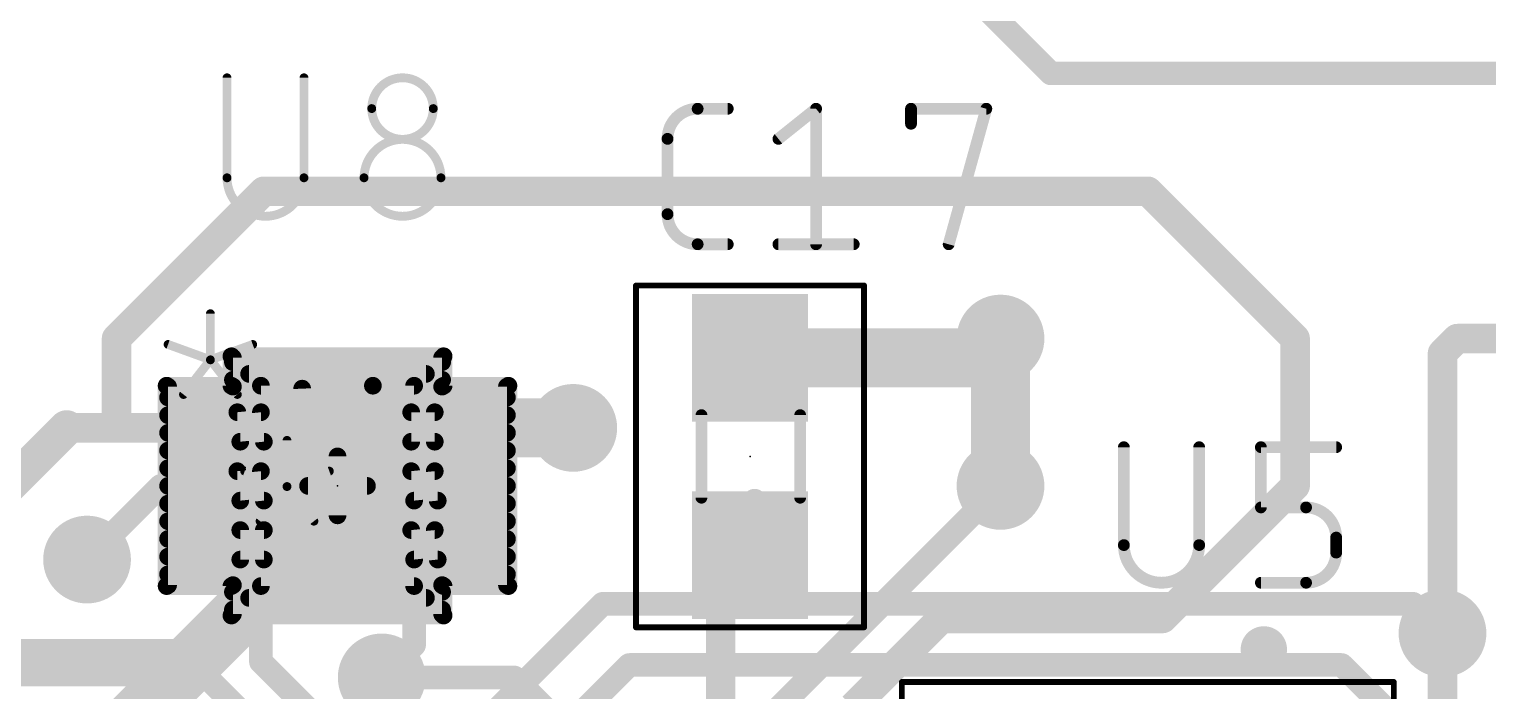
# Model space of a CAD drawing. Extents: x 0 to 102, y 0 to 61.
# Drawn here: x 37.35 to 49.92, y 40.14 to 45.85 of the extents above; entities that cross this region are included whole.
import ezdxf

# ---------------------------------------------------------------- set-up
doc = ezdxf.new("R2010")
doc.units = 0
for name, color, linetype in [('1', 12, 'CONTINUOUS'), ('15', 30, 'CONTINUOUS'), ('16', 132, 'CONTINUOUS'), ('18', 110, 'CONTINUOUS'), ('21', 253, 'CONTINUOUS'), ('23', 53, 'CONTINUOUS'), ('25', 253, 'CONTINUOUS'), ('39', 12, 'CONTINUOUS'), ('51', 253, 'CONTINUOUS')]:
    doc.layers.add(name, color=color, linetype=linetype)

# ---------------------------------------------------------------- blocks, each defined once
blk = doc.blocks.new('RECT')
blk.add_solid([(-0.5, -0.5), (0.5, -0.5), (-0.5, 0.5), (0.5, 0.5)])
blk = doc.blocks.new('ROUNDV')
at = {"const_width": 0.5}
blk.add_lwpolyline([(0, -0.25, 1), (0, 0.25, 1), (0, -0.25)], format="xyb", dxfattribs=at)

msp = doc.modelspace()

# ---------------------------------------------------------------- linework, layer by layer
at = {"layer": '1'}
for points, const_width in [([(38.1, 43.18), (39.37, 44.45)], 0.254), ([(39.37, 44.45), (46.99, 44.45)], 0.254), ([(46.99, 44.45), (48.26, 43.18)], 0.254), ([(45.554, 43.014), (45.72, 43.18)], 0.508), ([(45.72, 41.91), (45.72, 43.18)], 0.508), ([(38.1, 42.41), (38.1, 43.18)], 0.254), ([(43.561, 43.014), (45.554, 43.014)], 0.508), ([(48.26, 43.18), (48.26, 41.91)], 0.254), ([(49.53, 43.053), (49.657, 43.18)], 0.254), ([(49.657, 43.18), (51.22, 43.18)], 0.254), ([(49.53, 40.64), (49.53, 43.053)], 0.254), ([(43.7498, 42.8642), (43.561, 43.014)], 0.2032), ([(35.646, 40.386), (37.67, 42.41)], 0.3048), ([(37.67, 42.41), (38.1, 42.41)], 0.254), ([(38.1, 42.41), (39.3446, 42.41)], 0.254), ([(38.87, 42.41), (39.3446, 42.41)], 0.2032), ([(40.6654, 42.41), (42.037, 42.41)], 0.2032), ([(38.481, 41.91), (37.846, 41.275)], 0.2032), ([(39.3446, 41.91), (38.481, 41.91)], 0.2032), ([(39.3192, 41.8846), (39.3446, 41.91)], 0.2032), ([(39.3446, 41.91), (40.6654, 41.91)], 0.2032), ([(43.8125, 40.0025), (45.72, 41.91)], 0.2032), ([(48.26, 41.91), (47.117, 40.767)], 0.254), ([(43.6, 41.783), (43.561, 41.314)], 0.2032), ([(39.3446, 41.41), (39.3446, 40.394)], 0.2032), ([(40.6654, 41.41), (40.6654, 40.5384)], 0.2032), ([(43.561, 41.314), (43.307, 41.06)], 0.254), ([(43.307, 41.06), (43.307, 38.916)], 0.254), ([(45.212, 40.767), (44.4475, 40.0025)], 0.254), ([(47.117, 40.767), (45.212, 40.767)], 0.254), ([(49.53, 39.497), (49.53, 40.64)], 0.254), ([(40.6654, 40.5384), (40.386, 40.259)], 0.2032), ([(37.084, 40.386), (38.7524, 40.386)], 0.4064), ([(38.7524, 40.386), (40.6654, 38.473)], 0.2032), ([(40.402, 39.3366), (39.3446, 40.394)], 0.2032)]:
    msp.add_lwpolyline(points, dxfattribs=dict(at, const_width=const_width))
for points, const_width in [([(39.37, 44.5135, 1), (39.37, 44.3865)], 0.127), ([(39.4149, 44.4051, 1), (39.3251, 44.4949)], 0.127), ([(47.0349, 44.4949, 1), (46.9451, 44.4051)], 0.127), ([(46.99, 44.3865, 1), (46.99, 44.5135)], 0.127), ([(45.847, 43.18, 1), (45.593, 43.18)], 0.254), ([(45.8098, 43.0902, 1), (45.6302, 43.2698)], 0.254), ([(38.1635, 43.18, 1), (38.0365, 43.18)], 0.127), ([(38.0551, 43.2249, 1), (38.1449, 43.1351)], 0.127), ([(43.561, 43.141, 1), (43.561, 42.887)], 0.254), ([(45.554, 42.887, 1), (45.554, 43.141)], 0.254), ([(48.3235, 43.18, 1), (48.1965, 43.18)], 0.127), ([(48.2151, 43.1351, 1), (48.3049, 43.2249)], 0.127), ([(49.657, 43.2435, 1), (49.657, 43.1165)], 0.127), ([(49.7019, 43.1351, 1), (49.6121, 43.2249)], 0.127), ([(45.4642, 43.1038, 1), (45.6438, 42.9242)], 0.254), ([(49.5935, 43.053, 1), (49.4665, 43.053)], 0.127), ([(49.4851, 43.0979, 1), (49.5749, 43.0081)], 0.127), ([(43.5926, 43.0538, 1), (43.5294, 42.9742)], 0.1016), ([(43.7183, 42.8244, 1), (43.7814, 42.904)], 0.1016), ([(37.7239, 42.3561, 1), (37.6161, 42.4639)], 0.1524), ([(37.67, 42.4735, 1), (37.67, 42.3465)], 0.127), ([(38.1, 42.4735, 1), (38.1, 42.3465)], 0.127), ([(38.1, 42.3465, 1), (38.1, 42.4735)], 0.127), ([(38.87, 42.4608, 1), (38.87, 42.3592)], 0.1016), ([(39.3446, 42.3465, 1), (39.3446, 42.4735)], 0.127), ([(39.3446, 42.3592, 1), (39.3446, 42.4608)], 0.1016), ([(40.6654, 42.4608, 1), (40.6654, 42.3592)], 0.1016), ([(42.037, 42.3592, 1), (42.037, 42.4608)], 0.1016), ([(38.0365, 42.41, 1), (38.1635, 42.41)], 0.127), ([(38.481, 41.9608, 1), (38.481, 41.8592)], 0.1016), ([(38.5169, 41.8741, 1), (38.4451, 41.9459)], 0.1016), ([(39.3446, 41.9608, 1), (39.3446, 41.8592)], 0.1016), ([(39.3805, 41.8741, 1), (39.3087, 41.9459)], 0.1016), ([(39.3446, 41.8592, 1), (39.3446, 41.9608)], 0.1016), ([(40.6654, 41.8592, 1), (40.6654, 41.9608)], 0.1016), ([(45.593, 41.91, 1), (45.847, 41.91)], 0.254), ([(45.7559, 41.8741, 1), (45.6841, 41.9459)], 0.1016), ([(48.3049, 41.8651, 1), (48.2151, 41.9549)], 0.127), ([(39.2833, 41.9205, 1), (39.3551, 41.8487)], 0.1016), ([(43.6506, 41.7788, 1), (43.5494, 41.7872)], 0.1016), ([(48.1965, 41.91, 1), (48.3235, 41.91)], 0.127), ([(39.3954, 41.41, 1), (39.2938, 41.41)], 0.1016), ([(40.7162, 41.41, 1), (40.6146, 41.41)], 0.1016), ([(43.6059, 41.2691, 1), (43.5161, 41.3589)], 0.127), ([(43.5104, 41.3182, 1), (43.6116, 41.3098)], 0.1016), ([(37.8101, 41.3109, 1), (37.8819, 41.2391)], 0.1016), ([(43.3705, 41.06, 1), (43.2435, 41.06)], 0.127), ([(43.2621, 41.1049, 1), (43.3519, 41.0151)], 0.127), ([(45.212, 40.8305, 1), (45.212, 40.7035)], 0.127), ([(45.2569, 40.7221, 1), (45.1671, 40.8119)], 0.127), ([(47.0721, 40.8119, 1), (47.1619, 40.7221)], 0.127), ([(47.117, 40.7035, 1), (47.117, 40.8305)], 0.127), ([(49.5935, 40.64, 1), (49.4665, 40.64)], 0.127), ([(40.7013, 40.5025, 1), (40.6295, 40.5743)], 0.1016), ([(49.4665, 40.64, 1), (49.5935, 40.64)], 0.127), ([(38.7524, 40.2844, 1), (38.7524, 40.4876)], 0.2032), ([(38.7883, 40.4219, 1), (38.7165, 40.3501)], 0.1016), ([(39.3805, 40.4299, 1), (39.3087, 40.3581)], 0.1016), ([(40.6146, 40.5384, 1), (40.7162, 40.5384)], 0.1016), ([(39.2938, 40.394, 1), (39.3954, 40.394)], 0.1016), ([(40.3501, 40.2949, 1), (40.4219, 40.2231)], 0.1016)]:
    msp.add_lwpolyline(points, format="xyb", dxfattribs=dict(at, const_width=const_width))
at = {"layer": '15', "const_width": 0.2032}
for points in [[(42.291, 40.894), (35.941, 34.544)], [(49.276, 40.894), (42.291, 40.894)], [(49.276, 40.894), (49.53, 40.64)], [(39.2402, 37.0863), (42.5204, 40.3665)], [(48.6605, 40.3665), (42.5204, 40.3665)], [(49.4225, 39.6045), (48.6605, 40.3665)]]:
    msp.add_lwpolyline(points, dxfattribs=at)
at = {"layer": '15', "const_width": 0.1016}
for points in [[(42.291, 40.9448, 1), (42.291, 40.8432)], [(42.3269, 40.8581, 1), (42.2551, 40.9299)], [(49.3119, 40.9299, 1), (49.2401, 40.8581)], [(49.276, 40.8432, 1), (49.276, 40.9448)], [(49.4941, 40.6041, 1), (49.5659, 40.6759)], [(42.5204, 40.4173, 1), (42.5204, 40.3157)], [(42.5564, 40.3306, 1), (42.4845, 40.4024)], [(48.6964, 40.4024, 1), (48.6246, 40.3306)], [(48.6605, 40.3157, 1), (48.6605, 40.4173)]]:
    msp.add_lwpolyline(points, format="xyb", dxfattribs=at)
at = {"layer": '16'}
for points, const_width in [([(42.6, 49.02), (46.154, 45.466)], 0.2032), ([(46.154, 45.466), (53.848, 45.466)], 0.2032), ([(40.767, 42.41), (37.9135, 39.5565)], 0.508), ([(42.037, 42.41), (40.767, 42.41)], 0.508), ([(40.386, 40.259), (41.529, 40.259)], 0.2032), ([(41.529, 40.259), (43.434, 38.354)], 0.2032)]:
    msp.add_lwpolyline(points, dxfattribs=dict(at, const_width=const_width))
for points, const_width in [([(46.154, 45.5168, 1), (46.154, 45.4152)], 0.1016), ([(46.1181, 45.4301, 1), (46.1899, 45.5019)], 0.1016), ([(40.767, 42.537, 1), (40.767, 42.283)], 0.254), ([(40.8568, 42.3202, 1), (40.6772, 42.4998)], 0.254), ([(42.037, 42.283, 1), (42.037, 42.537)], 0.254), ([(40.386, 40.3098, 1), (40.386, 40.2082)], 0.1016), ([(41.5649, 40.2949, 1), (41.4931, 40.2231)], 0.1016), ([(41.529, 40.2082, 1), (41.529, 40.3098)], 0.1016)]:
    msp.add_lwpolyline(points, format="xyb", dxfattribs=dict(at, const_width=const_width))
at = {"layer": '21'}
for points, const_width in [([(38.9093, 43.3945), (38.9093, 42.9966)], 0.0762), ([(38.9093, 42.9966), (38.5445, 43.1292)], 0.0762), ([(38.9093, 42.9966), (39.274, 43.1292)], 0.0762), ([(38.6771, 42.6981), (38.9093, 42.9966)], 0.0762), ([(38.9093, 42.9966), (39.1414, 42.6981)], 0.0762), ([(40.767, 42.8752), (39.243, 42.8752)], 0.1524), ([(39.243, 40.9448), (40.767, 40.9448)], 0.1524)]:
    msp.add_lwpolyline(points, dxfattribs=dict(at, const_width=const_width))
for points, const_width in [([(38.9283, 43.3945, 1), (38.8902, 43.3945)], 0.0381), ([(38.551, 43.1471, 1), (38.538, 43.1113)], 0.0381), ([(39.2806, 43.1113, 1), (39.2675, 43.1471)], 0.0381), ([(38.9243, 43.0082, 1), (38.8942, 42.9849)], 0.0381), ([(38.9028, 43.0145, 1), (38.9158, 42.9787)], 0.0381), ([(38.8902, 42.9966, 1), (38.9283, 42.9966)], 0.0381), ([(38.9243, 42.9849, 1), (38.8942, 43.0082)], 0.0381), ([(38.9028, 42.9787, 1), (38.9158, 43.0145)], 0.0381), ([(39.243, 42.9133, 1), (39.243, 42.8371)], 0.0762), ([(40.767, 42.8371, 1), (40.767, 42.9133)], 0.0762), ([(38.6621, 42.7098, 1), (38.6922, 42.6864)], 0.0381), ([(39.1264, 42.6864, 1), (39.1564, 42.7098)], 0.0381), ([(39.243, 40.9829, 1), (39.243, 40.9067)], 0.0762), ([(40.767, 40.9067, 1), (40.767, 40.9829)], 0.0762), ([(47.99, 40.4, 1), (47.99, 40.6, 1), (47.99, 40.4)], 0.2)]:
    msp.add_lwpolyline(points, format="xyb", dxfattribs=dict(at, const_width=const_width))
at = {"layer": '23', "const_width": 0.1524}
for points in [[(40.005, 41.656), (40.005, 42.164)], [(39.751, 41.91), (40.259, 41.91)]]:
    msp.add_lwpolyline(points, dxfattribs=at)
at = {"layer": '23', "const_width": 0.0762}
for points in [[(40.0431, 42.164, 1), (39.9669, 42.164)], [(39.751, 41.9481, 1), (39.751, 41.8719)], [(40.259, 41.8719, 1), (40.259, 41.9481)], [(39.9669, 41.656, 1), (40.0431, 41.656)]]:
    msp.add_lwpolyline(points, format="xyb", dxfattribs=at)
at = {"layer": '23'}
for p in [(43.561, 42.164), (40.005, 41.91)]:
    msp.add_point(p, dxfattribs=at)
at = {"layer": '25'}
for points, const_width in [([(39.0525, 45.4279), (39.0525, 44.5657)], 0.0762), ([(39.7157, 44.5657), (39.7157, 45.4279)], 0.0762), ([(43.1094, 45.1612), (43.3691, 45.1612)], 0.1016), ([(43.8056, 44.9016), (44.1302, 45.1612)], 0.1016), ([(44.1302, 45.1612), (44.1302, 43.9928)], 0.1016), ([(44.9486, 45.0314), (44.9486, 45.1612)], 0.1016), ([(44.9486, 45.1612), (45.5977, 45.1612)], 0.1016), ([(45.5977, 45.1612), (45.2732, 43.9928)], 0.1016), ([(42.8498, 44.2524), (42.8498, 44.9016)], 0.1016), ([(43.3691, 43.9928), (43.1094, 43.9928)], 0.1016), ([(43.8056, 43.9928), (44.4547, 43.9928)], 0.1016), ([(46.7834, 42.2436), (46.7834, 41.3997)], 0.1016), ([(47.4325, 41.3997), (47.4325, 42.2436)], 0.1016), ([(47.9645, 41.7243), (47.9645, 42.2436)], 0.1016), ([(47.9645, 42.2436), (48.6136, 42.2436)], 0.1016), ([(48.354, 41.7243), (47.9645, 41.7243)], 0.1016), ([(48.6136, 41.3348), (48.6136, 41.4646)], 0.1016), ([(47.9645, 41.0752), (48.354, 41.0752)], 0.1016)]:
    msp.add_lwpolyline(points, dxfattribs=dict(at, const_width=const_width))
for points, const_width in [([(39.0716, 45.4279, 1), (39.0335, 45.4279)], 0.0381), ([(39.7348, 45.4279, 1), (39.6967, 45.4279)], 0.0381), ([(40.8305, 45.1626, 1), (40.2999, 45.1626)], 0.0762), ([(40.2999, 45.1626, 1), (40.8305, 45.1626)], 0.0762), ([(40.319, 45.1626, 1), (40.2809, 45.1626)], 0.0381), ([(40.2809, 45.1626, 1), (40.319, 45.1626)], 0.0381), ([(40.8495, 45.1626, 1), (40.8114, 45.1626)], 0.0381), ([(40.8114, 45.1626, 1), (40.8495, 45.1626)], 0.0381), ([(43.1094, 45.1612, 0.4142), (42.8498, 44.9016)], 0.1016), ([(43.1094, 45.1866, 1), (43.1094, 45.1358)], 0.0508), ([(43.1094, 45.1358, 1), (43.1094, 45.1866)], 0.0508), ([(43.3691, 45.1358, 1), (43.3691, 45.1866)], 0.0508), ([(44.1556, 45.1612, 1), (44.1048, 45.1612)], 0.0508), ([(44.146, 45.1414, 1), (44.1143, 45.181)], 0.0508), ([(44.974, 45.1612, 1), (44.9232, 45.1612)], 0.0508), ([(44.9486, 45.1866, 1), (44.9486, 45.1358)], 0.0508), ([(45.6222, 45.1544, 1), (45.5733, 45.168)], 0.0508), ([(45.5977, 45.1358, 1), (45.5977, 45.1866)], 0.0508), ([(44.9232, 45.0314, 1), (44.974, 45.0314)], 0.0508), ([(40.8968, 44.5657, 1), (40.2336, 44.5657)], 0.0762), ([(42.8752, 44.9016, 1), (42.8244, 44.9016)], 0.0508), ([(42.8244, 44.9016, 1), (42.8752, 44.9016)], 0.0508), ([(43.7898, 44.9214, 1), (43.8215, 44.8817)], 0.0508), ([(39.0525, 44.5657, 1), (39.7157, 44.5657)], 0.0762), ([(39.0716, 44.5657, 1), (39.0335, 44.5657)], 0.0381), ([(39.0335, 44.5657, 1), (39.0716, 44.5657)], 0.0381), ([(39.7348, 44.5657, 1), (39.6967, 44.5657)], 0.0381), ([(39.6967, 44.5657, 1), (39.7348, 44.5657)], 0.0381), ([(40.2336, 44.5657, 1), (40.8968, 44.5657)], 0.0762), ([(40.2526, 44.5657, 1), (40.2145, 44.5657)], 0.0381), ([(40.2145, 44.5657, 1), (40.2526, 44.5657)], 0.0381), ([(40.9159, 44.5657, 1), (40.8778, 44.5657)], 0.0381), ([(40.8778, 44.5657, 1), (40.9159, 44.5657)], 0.0381), ([(42.8498, 44.2524, 0.4142), (43.1094, 43.9928)], 0.1016), ([(42.8752, 44.2524, 1), (42.8244, 44.2524)], 0.0508), ([(42.8244, 44.2524, 1), (42.8752, 44.2524)], 0.0508), ([(43.1094, 44.0182, 1), (43.1094, 43.9674)], 0.0508), ([(43.1094, 43.9674, 1), (43.1094, 44.0182)], 0.0508), ([(43.3691, 43.9674, 1), (43.3691, 44.0182)], 0.0508), ([(43.8056, 44.0182, 1), (43.8056, 43.9674)], 0.0508), ([(44.1048, 43.9928, 1), (44.1556, 43.9928)], 0.0508), ([(44.4547, 43.9674, 1), (44.4547, 44.0182)], 0.0508), ([(45.2487, 43.9996, 1), (45.2976, 43.986)], 0.0508), ([(46.8088, 42.2436, 1), (46.758, 42.2436)], 0.0508), ([(47.4579, 42.2436, 1), (47.4072, 42.2436)], 0.0508), ([(47.9899, 42.2436, 1), (47.9391, 42.2436)], 0.0508), ([(47.9645, 42.269, 1), (47.9645, 42.2182)], 0.0508), ([(48.6136, 42.2182, 1), (48.6136, 42.269)], 0.0508), ([(47.9645, 41.7497, 1), (47.9645, 41.6989)], 0.0508), ([(47.9391, 41.7243, 1), (47.9899, 41.7243)], 0.0508), ([(48.6136, 41.4646, 0.4142), (48.354, 41.7243)], 0.1016), ([(48.354, 41.7497, 1), (48.354, 41.6989)], 0.0508), ([(48.354, 41.6989, 1), (48.354, 41.7497)], 0.0508), ([(48.639, 41.4646, 1), (48.5882, 41.4646)], 0.0508), ([(46.7834, 41.3997, 1), (47.4325, 41.3997)], 0.1016), ([(46.8088, 41.3997, 1), (46.758, 41.3997)], 0.0508), ([(46.758, 41.3997, 1), (46.8088, 41.3997)], 0.0508), ([(47.4579, 41.3997, 1), (47.4071, 41.3997)], 0.0508), ([(47.4072, 41.3997, 1), (47.4579, 41.3997)], 0.0508), ([(48.354, 41.0752, 0.4142), (48.6136, 41.3348)], 0.1016), ([(48.5882, 41.4646, 1), (48.639, 41.4646)], 0.0508), ([(48.639, 41.3348, 1), (48.5882, 41.3348)], 0.0508), ([(48.5882, 41.3348, 1), (48.639, 41.3348)], 0.0508), ([(47.9645, 41.1006, 1), (47.9645, 41.0498)], 0.0508), ([(48.354, 41.1006, 1), (48.354, 41.0498)], 0.0508), ([(48.354, 41.0498, 1), (48.354, 41.1006)], 0.0508)]:
    msp.add_lwpolyline(points, format="xyb", dxfattribs=dict(at, const_width=const_width))
at = {"layer": '39'}
for points, const_width in [([(42.578, 40.691), (42.578, 43.637)], 0.0508), ([(42.578, 43.637), (44.544, 43.637)], 0.0508), ([(44.544, 43.637), (44.544, 40.691)], 0.0508), ([(39.0906, 42.7736), (39.0906, 43.0276)], 0.1524), ([(39.0906, 43.0276), (40.9194, 43.0276)], 0.1524), ([(39.1033, 42.7656), (39.1033, 43.0149)], 0.1524), ([(39.1033, 43.0149), (40.9067, 43.0149)], 0.1524), ([(39.1033, 42.9768), (40.9067, 42.9768)], 0.1524), ([(40.9067, 43.0149), (40.9067, 42.7656)], 0.1524), ([(40.9194, 43.0276), (40.9194, 42.7736)], 0.1524), ([(39.1033, 42.8244), (40.9067, 42.8244)], 0.1524), ([(38.5318, 41.0464), (38.5318, 42.7736)], 0.1524), ([(38.5318, 42.7736), (39.0906, 42.7736)], 0.1524), ([(38.5445, 41.0544), (38.5445, 42.7656)], 0.1524), ([(38.5445, 42.7656), (39.1033, 42.7656)], 0.1524), ([(40.9067, 42.7656), (41.4655, 42.7656)], 0.1524), ([(41.4782, 42.7736), (40.9194, 42.7736)], 0.1524), ([(41.4655, 42.7656), (41.4655, 41.0544)], 0.1524), ([(41.4782, 42.7736), (41.4782, 41.0464)], 0.1524), ([(38.5445, 42.672), (41.4655, 42.672)], 0.1524), ([(38.5445, 42.5196), (41.4655, 42.5196)], 0.1524), ([(38.5445, 42.3672), (41.4655, 42.3672)], 0.1524), ([(38.5445, 42.2148), (41.4655, 42.2148)], 0.1524), ([(38.5445, 42.0624), (41.4655, 42.0624)], 0.1524), ([(38.5445, 41.91), (41.4655, 41.91)], 0.1524), ([(38.5445, 41.7576), (41.4655, 41.7576)], 0.1524), ([(38.5445, 41.6052), (41.4655, 41.6052)], 0.1524), ([(38.5445, 41.4528), (41.4655, 41.4528)], 0.1524), ([(38.5445, 41.3004), (41.4655, 41.3004)], 0.1524), ([(38.5318, 41.0464), (39.0906, 41.0464)], 0.1524), ([(38.5445, 41.148), (41.4655, 41.148)], 0.1524), ([(39.1033, 41.0544), (38.5445, 41.0544)], 0.1524), ([(39.0906, 40.7924), (39.0906, 41.0464)], 0.1524), ([(39.1033, 40.8051), (39.1033, 41.0544)], 0.1524), ([(41.4655, 41.0544), (40.9067, 41.0544)], 0.1524), ([(40.9067, 41.0544), (40.9067, 40.8051)], 0.1524), ([(41.4782, 41.0464), (40.9194, 41.0464)], 0.1524), ([(40.9194, 41.0464), (40.9194, 40.7924)], 0.1524), ([(39.1033, 40.9956), (40.9067, 40.9956)], 0.1524), ([(40.9194, 40.7924), (39.0906, 40.7924)], 0.1524), ([(39.1033, 40.8432), (40.9067, 40.8432)], 0.1524), ([(40.9067, 40.8051), (39.1033, 40.8051)], 0.1524), ([(44.544, 40.691), (42.578, 40.691)], 0.0508), ([(44.87, 35.98), (44.87, 40.22)], 0.05), ([(44.87, 40.22), (49.11, 40.22)], 0.05), ([(49.11, 40.22), (49.11, 35.98)], 0.05)]:
    msp.add_lwpolyline(points, dxfattribs=dict(at, const_width=const_width))
for points, const_width in [([(42.5907, 43.637, 1), (42.5653, 43.637)], 0.0254), ([(42.578, 43.6497, 1), (42.578, 43.6243)], 0.0254), ([(44.5567, 43.637, 1), (44.5313, 43.637)], 0.0254), ([(44.544, 43.6243, 1), (44.544, 43.6497)], 0.0254), ([(39.1287, 43.0276, 1), (39.0525, 43.0276)], 0.0762), ([(39.0906, 43.0657, 1), (39.0906, 42.9895)], 0.0762), ([(39.1414, 43.0149, 1), (39.0652, 43.0149)], 0.0762), ([(39.1033, 43.053, 1), (39.1033, 42.9768)], 0.0762), ([(39.1033, 43.0149, 1), (39.1033, 42.9387)], 0.0762), ([(40.9448, 43.0149, 1), (40.8686, 43.0149)], 0.0762), ([(40.9575, 43.0276, 1), (40.8813, 43.0276)], 0.0762), ([(40.9067, 42.9768, 1), (40.9067, 43.053)], 0.0762), ([(40.9067, 42.9387, 1), (40.9067, 43.0149)], 0.0762), ([(40.9194, 42.9895, 1), (40.9194, 43.0657)], 0.0762), ([(39.1033, 42.8625, 1), (39.1033, 42.7863)], 0.0762), ([(40.9067, 42.7863, 1), (40.9067, 42.8625)], 0.0762), ([(38.5699, 42.7736, 1), (38.4937, 42.7736)], 0.0762), ([(38.5318, 42.8117, 1), (38.5318, 42.7355)], 0.0762), ([(38.5826, 42.7656, 1), (38.5064, 42.7656)], 0.0762), ([(38.5445, 42.8037, 1), (38.5445, 42.7275)], 0.0762), ([(39.0525, 42.7736, 1), (39.1287, 42.7736)], 0.0762), ([(39.0652, 42.7656, 1), (39.1414, 42.7656)], 0.0762), ([(39.0906, 42.7355, 1), (39.0906, 42.8117)], 0.0762), ([(39.1033, 42.7275, 1), (39.1033, 42.8037)], 0.0762), ([(40.9067, 42.8037, 1), (40.9067, 42.7275)], 0.0762), ([(40.8686, 42.7656, 1), (40.9448, 42.7656)], 0.0762), ([(40.9194, 42.8117, 1), (40.9194, 42.7355)], 0.0762), ([(40.8813, 42.7736, 1), (40.9575, 42.7736)], 0.0762), ([(41.5036, 42.7656, 1), (41.4274, 42.7656)], 0.0762), ([(41.5163, 42.7736, 1), (41.4401, 42.7736)], 0.0762), ([(41.4655, 42.7275, 1), (41.4655, 42.8037)], 0.0762), ([(41.4782, 42.7355, 1), (41.4782, 42.8117)], 0.0762), ([(38.5445, 42.7101, 1), (38.5445, 42.6339)], 0.0762), ([(41.4655, 42.6339, 1), (41.4655, 42.7101)], 0.0762), ([(38.5445, 42.5577, 1), (38.5445, 42.4815)], 0.0762), ([(41.4655, 42.4815, 1), (41.4655, 42.5577)], 0.0762), ([(38.5445, 42.4053, 1), (38.5445, 42.3291)], 0.0762), ([(41.4655, 42.3291, 1), (41.4655, 42.4053)], 0.0762), ([(38.5445, 42.2529, 1), (38.5445, 42.1767)], 0.0762), ([(41.4655, 42.1767, 1), (41.4655, 42.2529)], 0.0762), ([(38.5445, 42.1005, 1), (38.5445, 42.0243)], 0.0762), ([(41.4655, 42.0243, 1), (41.4655, 42.1005)], 0.0762), ([(38.5445, 41.9481, 1), (38.5445, 41.8719)], 0.0762), ([(41.4655, 41.8719, 1), (41.4655, 41.9481)], 0.0762), ([(38.5445, 41.7957, 1), (38.5445, 41.7195)], 0.0762), ([(41.4655, 41.7195, 1), (41.4655, 41.7957)], 0.0762), ([(38.5445, 41.6433, 1), (38.5445, 41.5671)], 0.0762), ([(41.4655, 41.5671, 1), (41.4655, 41.6433)], 0.0762), ([(38.5445, 41.4909, 1), (38.5445, 41.4147)], 0.0762), ([(41.4655, 41.4147, 1), (41.4655, 41.4909)], 0.0762), ([(38.5445, 41.3385, 1), (38.5445, 41.2623)], 0.0762), ([(41.4655, 41.2623, 1), (41.4655, 41.3385)], 0.0762), ([(38.5318, 41.0845, 1), (38.5318, 41.0083)], 0.0762), ([(38.5445, 41.1861, 1), (38.5445, 41.1099)], 0.0762), ([(38.5445, 41.0925, 1), (38.5445, 41.0163)], 0.0762), ([(39.1287, 41.0464, 1), (39.0525, 41.0464)], 0.0762), ([(39.1414, 41.0544, 1), (39.0652, 41.0544)], 0.0762), ([(39.0906, 41.0083, 1), (39.0906, 41.0845)], 0.0762), ([(39.1033, 41.0163, 1), (39.1033, 41.0925)], 0.0762), ([(40.9067, 41.0925, 1), (40.9067, 41.0163)], 0.0762), ([(40.9448, 41.0544, 1), (40.8686, 41.0544)], 0.0762), ([(40.9194, 41.0845, 1), (40.9194, 41.0083)], 0.0762), ([(40.9575, 41.0464, 1), (40.8813, 41.0464)], 0.0762), ([(41.4655, 41.1099, 1), (41.4655, 41.1861)], 0.0762), ([(41.4655, 41.0163, 1), (41.4655, 41.0925)], 0.0762), ([(41.4782, 41.0083, 1), (41.4782, 41.0845)], 0.0762), ([(38.4937, 41.0464, 1), (38.5699, 41.0464)], 0.0762), ([(38.5064, 41.0544, 1), (38.5826, 41.0544)], 0.0762), ([(39.1033, 41.0337, 1), (39.1033, 40.9575)], 0.0762), ([(40.9067, 40.9575, 1), (40.9067, 41.0337)], 0.0762), ([(41.4274, 41.0544, 1), (41.5036, 41.0544)], 0.0762), ([(41.4401, 41.0464, 1), (41.5163, 41.0464)], 0.0762), ([(39.0906, 40.8305, 1), (39.0906, 40.7543)], 0.0762), ([(39.1033, 40.8813, 1), (39.1033, 40.8051)], 0.0762), ([(39.1033, 40.8432, 1), (39.1033, 40.767)], 0.0762), ([(40.9067, 40.8051, 1), (40.9067, 40.8813)], 0.0762), ([(40.9067, 40.767, 1), (40.9067, 40.8432)], 0.0762), ([(40.9194, 40.7543, 1), (40.9194, 40.8305)], 0.0762), ([(39.0525, 40.7924, 1), (39.1287, 40.7924)], 0.0762), ([(39.0652, 40.8051, 1), (39.1414, 40.8051)], 0.0762), ([(40.8686, 40.8051, 1), (40.9448, 40.8051)], 0.0762), ([(40.8813, 40.7924, 1), (40.9575, 40.7924)], 0.0762), ([(42.578, 40.7037, 1), (42.578, 40.6783)], 0.0254), ([(42.5653, 40.691, 1), (42.5907, 40.691)], 0.0254), ([(44.5313, 40.691, 1), (44.5567, 40.691)], 0.0254), ([(44.544, 40.6783, 1), (44.544, 40.7037)], 0.0254), ([(44.8825, 40.22, 1), (44.8575, 40.22)], 0.025), ([(44.87, 40.2325, 1), (44.87, 40.2075)], 0.025), ([(49.1225, 40.22, 1), (49.0975, 40.22)], 0.025), ([(49.11, 40.2075, 1), (49.11, 40.2325)], 0.025)]:
    msp.add_lwpolyline(points, format="xyb", dxfattribs=dict(at, const_width=const_width))
at = {"layer": '51'}
for points, const_width in [([(40.3098, 42.7736), (39.3446, 42.7736)], 0.1524), ([(39.3446, 42.7736), (39.3446, 41.0464)], 0.1524), ([(40.6654, 42.7736), (40.3098, 42.7736)], 0.1524), ([(40.6654, 41.0464), (40.6654, 42.7736)], 0.1524), ([(39.3446, 42.545), (39.1414, 42.545)], 0.1524), ([(39.1414, 42.545), (39.1668, 42.291)], 0.1524), ([(39.37, 42.291), (39.3446, 42.545)], 0.1524), ([(40.64, 42.545), (40.64, 42.291)], 0.1524), ([(40.8432, 42.545), (40.64, 42.545)], 0.1524), ([(40.8432, 42.291), (40.8432, 42.545)], 0.1524), ([(43.142, 42.52), (43.142, 41.808)], 0.1016), ([(43.993, 42.52), (43.993, 41.808)], 0.1016), ([(39.1668, 42.291), (39.37, 42.291)], 0.1524), ([(39.5697, 42.3023), (39.5697, 41.9044)], 0.0762), ([(40.64, 42.291), (40.8432, 42.291)], 0.1524), ([(39.3446, 42.037), (39.1414, 42.037)], 0.1524), ([(39.1414, 42.037), (39.1668, 41.783)], 0.1524), ([(39.5697, 41.9044), (39.2049, 42.037)], 0.0762), ([(39.37, 41.783), (39.3446, 42.037)], 0.1524), ([(39.5697, 41.9044), (39.9344, 42.037)], 0.0762), ([(40.64, 42.037), (40.6654, 41.783)], 0.1524), ([(40.8432, 42.037), (40.64, 42.037)], 0.1524), ([(40.8686, 41.783), (40.8432, 42.037)], 0.1524), ([(39.3375, 41.6059), (39.5697, 41.9044)], 0.0762), ([(39.5697, 41.9044), (39.8018, 41.6059)], 0.0762), ([(39.1668, 41.783), (39.37, 41.783)], 0.1524), ([(40.6654, 41.783), (40.8686, 41.783)], 0.1524), ([(39.37, 41.529), (39.1668, 41.529)], 0.1524), ([(39.1668, 41.529), (39.1668, 41.275)], 0.1524), ([(39.37, 41.275), (39.37, 41.529)], 0.1524), ([(40.64, 41.529), (40.6654, 41.275)], 0.1524), ([(40.8432, 41.529), (40.64, 41.529)], 0.1524), ([(40.8686, 41.275), (40.8432, 41.529)], 0.1524), ([(39.1668, 41.275), (39.37, 41.275)], 0.1524), ([(40.6654, 41.275), (40.8686, 41.275)], 0.1524), ([(39.3446, 41.0464), (40.6654, 41.0464)], 0.1524)]:
    msp.add_lwpolyline(points, dxfattribs=dict(at, const_width=const_width))
for points, const_width in [([(39.3446, 42.8117, 1), (39.3446, 42.7355)], 0.0762), ([(39.3827, 42.7736, 1), (39.3065, 42.7736)], 0.0762), ([(39.7002, 42.7482, 1), (40.3098, 42.7736)], 0.1524), ([(39.7383, 42.7498, 1), (39.6621, 42.7466)], 0.0762), ([(40.3098, 42.8117, 1), (40.3098, 42.7355)], 0.0762), ([(40.3479, 42.7752, 1), (40.2717, 42.772)], 0.0762), ([(40.3098, 42.7355, 1), (40.3098, 42.8117)], 0.0762), ([(40.7035, 42.7736, 1), (40.6273, 42.7736)], 0.0762), ([(40.6654, 42.7355, 1), (40.6654, 42.8117)], 0.0762), ([(39.1414, 42.5831, 1), (39.1414, 42.5069)], 0.0762), ([(39.1793, 42.5488, 1), (39.1035, 42.5412)], 0.0762), ([(39.3825, 42.5488, 1), (39.3067, 42.5412)], 0.0762), ([(39.3446, 42.5069, 1), (39.3446, 42.5831)], 0.0762), ([(40.6781, 42.545, 1), (40.6019, 42.545)], 0.0762), ([(40.64, 42.5831, 1), (40.64, 42.5069)], 0.0762), ([(40.8813, 42.545, 1), (40.8051, 42.545)], 0.0762), ([(40.8432, 42.5069, 1), (40.8432, 42.5831)], 0.0762), ([(43.1674, 42.52, 1), (43.1166, 42.52)], 0.0508), ([(44.0184, 42.52, 1), (43.9676, 42.52)], 0.0508), ([(39.1668, 42.3291, 1), (39.1668, 42.2529)], 0.0762), ([(39.1289, 42.2872, 1), (39.2047, 42.2948)], 0.0762), ([(39.3321, 42.2872, 1), (39.4079, 42.2948)], 0.0762), ([(39.37, 42.2529, 1), (39.37, 42.3291)], 0.0762), ([(39.5887, 42.3023, 1), (39.5506, 42.3023)], 0.0381), ([(40.64, 42.3291, 1), (40.64, 42.2529)], 0.0762), ([(40.6019, 42.291, 1), (40.6781, 42.291)], 0.0762), ([(40.8051, 42.291, 1), (40.8813, 42.291)], 0.0762), ([(40.8432, 42.2529, 1), (40.8432, 42.3291)], 0.0762), ([(39.1414, 42.0751, 1), (39.1414, 41.9989)], 0.0762), ([(39.1793, 42.0408, 1), (39.1035, 42.0332)], 0.0762), ([(39.2114, 42.0549, 1), (39.1984, 42.0191)], 0.0381), ([(39.3825, 42.0408, 1), (39.3067, 42.0332)], 0.0762), ([(39.3446, 41.9989, 1), (39.3446, 42.0751)], 0.0762), ([(39.941, 42.0191, 1), (39.9279, 42.0549)], 0.0381), ([(40.6779, 42.0408, 1), (40.6021, 42.0332)], 0.0762), ([(40.64, 42.0751, 1), (40.64, 41.9989)], 0.0762), ([(40.8811, 42.0408, 1), (40.8053, 42.0332)], 0.0762), ([(40.8432, 41.9989, 1), (40.8432, 42.0751)], 0.0762), ([(39.5847, 41.916, 1), (39.5546, 41.8927)], 0.0381), ([(39.5632, 41.9223, 1), (39.5762, 41.8865)], 0.0381), ([(39.5506, 41.9044, 1), (39.5887, 41.9044)], 0.0381), ([(39.5847, 41.8927, 1), (39.5546, 41.916)], 0.0381), ([(39.5632, 41.8865, 1), (39.5762, 41.9223)], 0.0381), ([(39.1668, 41.8211, 1), (39.1668, 41.7449)], 0.0762), ([(39.1289, 41.7792, 1), (39.2047, 41.7868)], 0.0762), ([(39.3321, 41.7792, 1), (39.4079, 41.7868)], 0.0762), ([(39.37, 41.7449, 1), (39.37, 41.8211)], 0.0762), ([(40.6654, 41.8211, 1), (40.6654, 41.7449)], 0.0762), ([(40.6275, 41.7792, 1), (40.7033, 41.7868)], 0.0762), ([(40.8307, 41.7792, 1), (40.9065, 41.7868)], 0.0762), ([(40.8686, 41.7449, 1), (40.8686, 41.8211)], 0.0762), ([(43.1166, 41.808, 1), (43.1674, 41.808)], 0.0508), ([(43.9676, 41.808, 1), (44.0184, 41.808)], 0.0508), ([(39.3225, 41.6176, 1), (39.3526, 41.5942)], 0.0381), ([(39.7868, 41.5942, 1), (39.8168, 41.6176)], 0.0381), ([(39.1668, 41.5671, 1), (39.1668, 41.4909)], 0.0762), ([(39.2049, 41.529, 1), (39.1287, 41.529)], 0.0762), ([(39.4081, 41.529, 1), (39.3319, 41.529)], 0.0762), ([(39.37, 41.4909, 1), (39.37, 41.5671)], 0.0762), ([(40.6779, 41.5328, 1), (40.6021, 41.5252)], 0.0762), ([(40.64, 41.5671, 1), (40.64, 41.4909)], 0.0762), ([(40.8811, 41.5328, 1), (40.8053, 41.5252)], 0.0762), ([(40.8432, 41.4909, 1), (40.8432, 41.5671)], 0.0762), ([(39.1668, 41.3131, 1), (39.1668, 41.2369)], 0.0762), ([(39.1287, 41.275, 1), (39.2049, 41.275)], 0.0762), ([(39.3319, 41.275, 1), (39.4081, 41.275)], 0.0762), ([(39.37, 41.2369, 1), (39.37, 41.3131)], 0.0762), ([(40.6654, 41.3131, 1), (40.6654, 41.2369)], 0.0762), ([(40.6275, 41.2712, 1), (40.7033, 41.2788)], 0.0762), ([(40.8307, 41.2712, 1), (40.9065, 41.2788)], 0.0762), ([(40.8686, 41.2369, 1), (40.8686, 41.3131)], 0.0762), ([(39.3446, 41.0845, 1), (39.3446, 41.0083)], 0.0762), ([(40.6654, 41.0083, 1), (40.6654, 41.0845)], 0.0762), ([(39.3065, 41.0464, 1), (39.3827, 41.0464)], 0.0762), ([(40.6273, 41.0464, 1), (40.7035, 41.0464)], 0.0762)]:
    msp.add_lwpolyline(points, format="xyb", dxfattribs=dict(at, const_width=const_width))

# ---------------------------------------------------------------- block references
at = {"layer": '1', "xscale": 1.1, "rotation": 270}
for p in [(43.561, 43.014), (43.561, 41.314)]:
    msp.add_blockref('RECT', p, dxfattribs=at)
at = {"layer": '1', "xscale": 1.0922, "yscale": 0.2032}
for p in [(39.3446, 42.41), (40.6654, 42.41), (39.3446, 41.91), (40.6654, 41.91), (39.3446, 41.41), (40.6654, 41.41)]:
    msp.add_blockref('RECT', p, dxfattribs=at)
at = {"layer": '18', "xscale": 0.7564, "yscale": 0.7564}
for p in [(45.72, 43.18), (45.72, 43.18), (42.037, 42.41), (42.037, 42.41), (45.72, 41.91), (45.72, 41.91), (37.846, 41.275), (37.846, 41.275), (49.53, 40.64), (49.53, 40.64), (40.386, 40.259), (40.386, 40.259)]:
    msp.add_blockref('ROUNDV', p, dxfattribs=at)
at = {"layer": '51', "xscale": 0.5001, "yscale": 0.95, "rotation": 270}
for p in [(43.5661, 42.7522), (43.5661, 41.5838)]:
    msp.add_blockref('RECT', p, dxfattribs=at)

doc.saveas('drawing.dxf')
